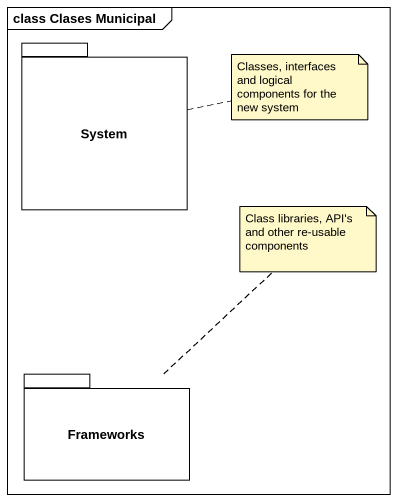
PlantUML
@startuml
mainframe class Clases Municipal
package System {
}
package Frameworks {
}
note right of System : Classes, interfaces and logical components for the new system
note top of Frameworks : Class libraries, API's and other re-usable components
@enduml
